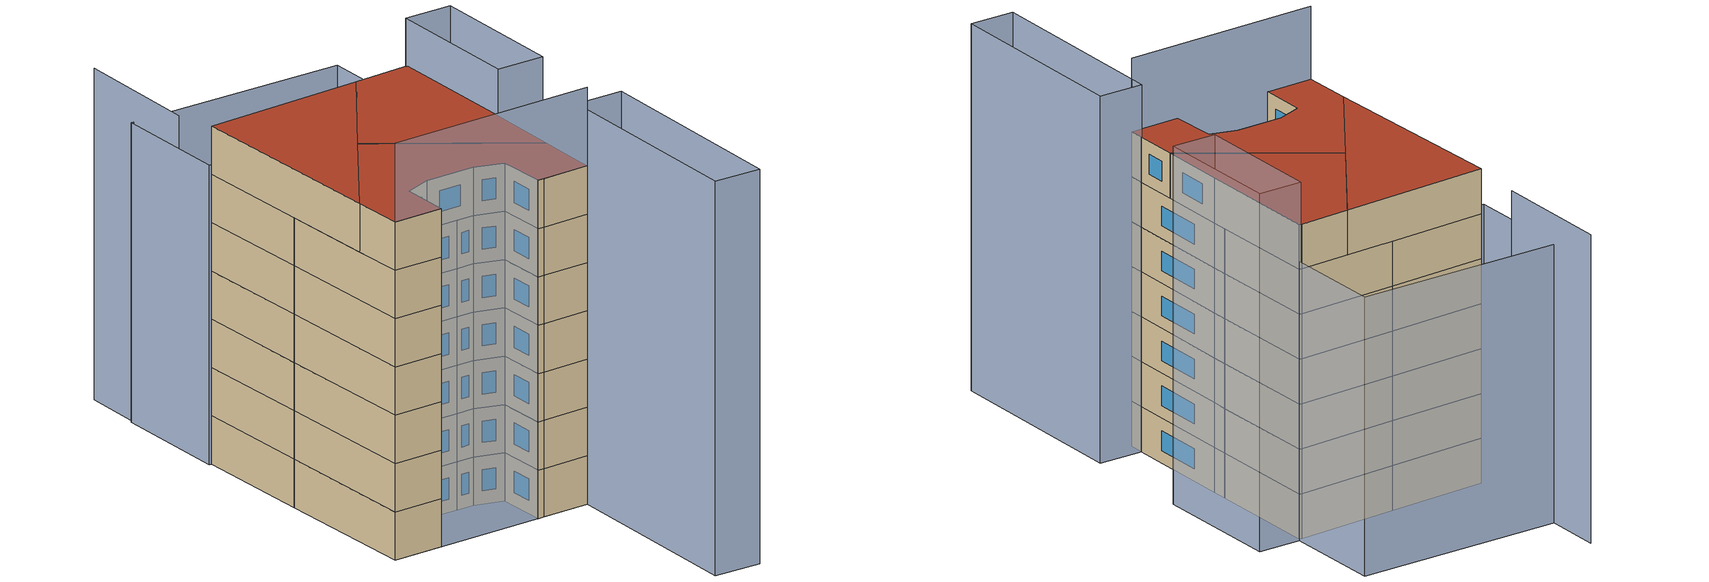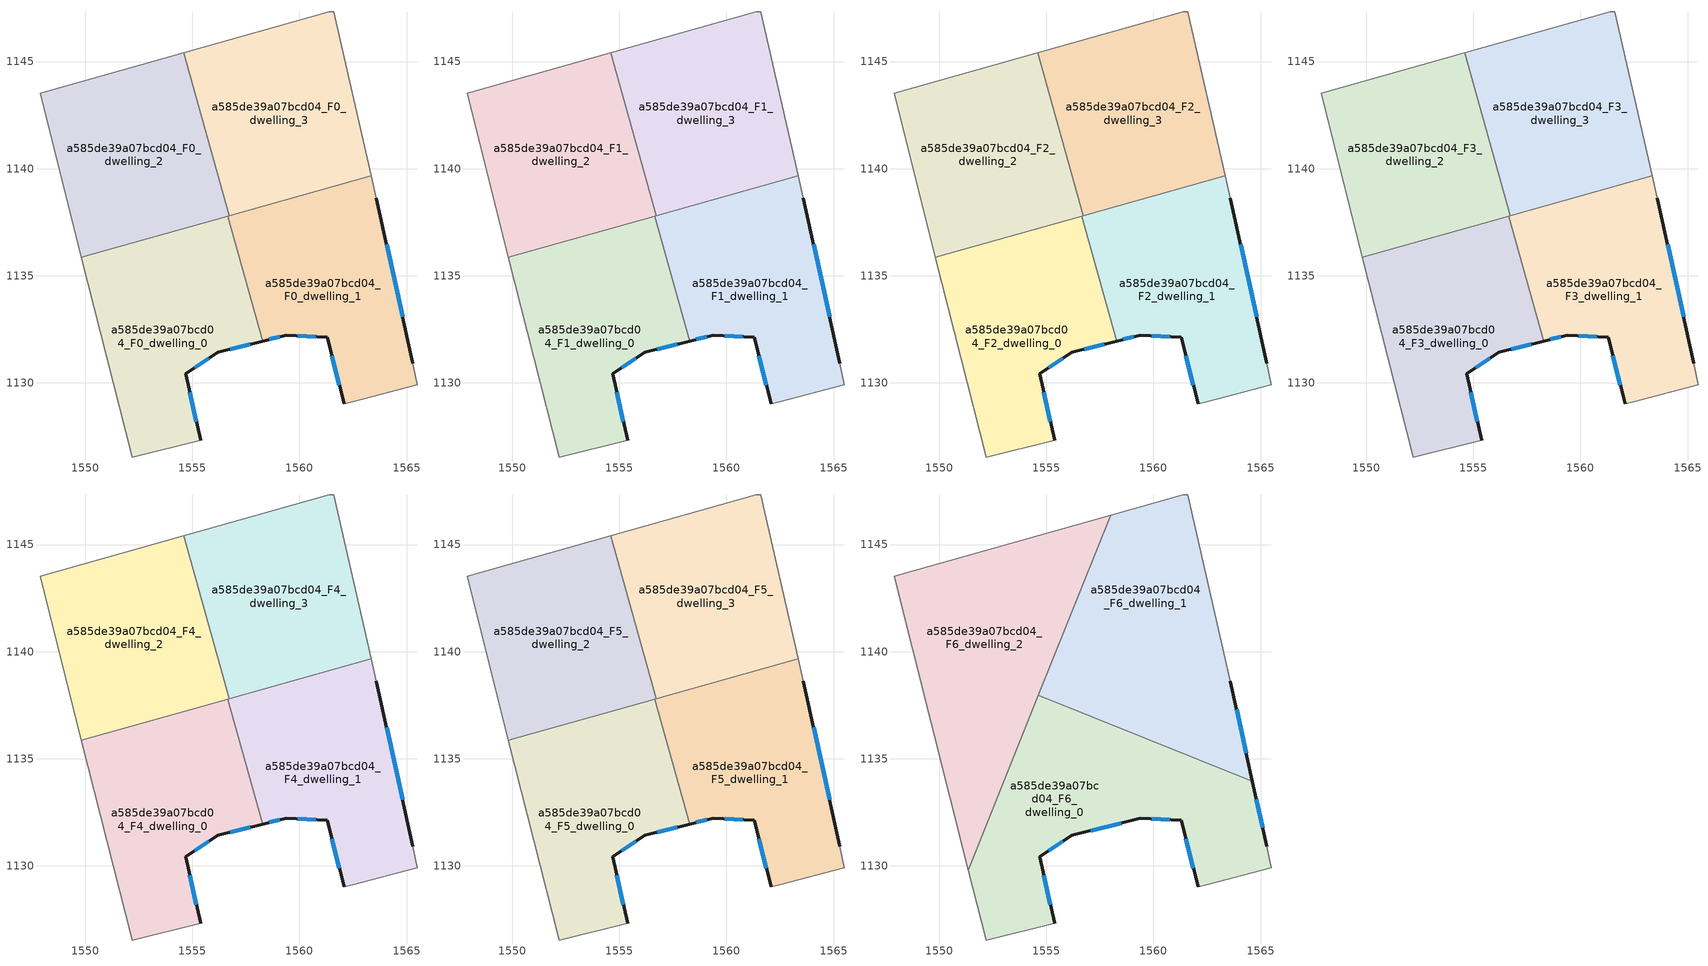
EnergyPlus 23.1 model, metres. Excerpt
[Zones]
a585de39a07bcd04_F0_dwelling_0
 floor ground (EU_floor_Construction): 1556.64,1137.78 1558.28,1131.94 1556.18,1131.42 1554.68,1130.42 1555.38,1127.32 1552.18,1126.52 1549.82,1135.87 z0
 wall outside (EU_wall_Construction): 1555.38,1127.32 1554.68,1130.42 1556.18,1131.42 1558.28,1131.94 z0:3
 wall adiabatic (EU_wall_Construction): 1549.82,1135.87 1552.18,1126.52 1555.38,1127.32 z0:3
 wall to a585de39a07bcd04_F0_dwelling_1 (EU_wall_Construction): 1558.28,1131.94 1556.64,1137.78 z0:3
 wall to a585de39a07bcd04_F0_dwelling_2 (EU_wall_Construction): 1556.64,1137.78 1549.82,1135.87 z0:3
 window (EU_Window_Construction): 1555.18,1128.19 1554.88,1129.55 / 1556.77,1131.56 1557.69,1131.8 / 1555.1,1130.7 1555.76,1131.14 z0.84:2.16
a585de39a07bcd04_F0_dwelling_1
 floor ground (EU_floor_Construction): 1563.35,1139.67 1563.59,1138.62 1565.29,1130.92 1565.49,1129.92 1562.49,1129.12 1562.09,1129.01 1561.29,1132.12 1559.39,1132.22 1558.28,1131.94 1556.64,1137.78 z0
 wall outside (EU_wall_Construction): 1558.28,1131.94 1559.39,1132.22 1561.29,1132.12 1562.09,1129.01 / 1565.29,1130.92 1563.59,1138.62 z0:3
 wall adiabatic (EU_wall_Construction): 1562.09,1129.01 1562.49,1129.12 1565.49,1129.92 1565.29,1130.92 / 1563.59,1138.62 1563.35,1139.67 z0:3
 wall to a585de39a07bcd04_F0_dwelling_3 (EU_wall_Construction): 1563.35,1139.67 1556.73,1137.81 z0:3
 wall to a585de39a07bcd04_F0_dwelling_2 (EU_wall_Construction): 1556.73,1137.81 1556.64,1137.78 z0:3
 window (EU_Window_Construction): 1561.51,1131.25 1561.86,1129.88 / 1559.92,1132.19 1560.75,1132.15 / 1558.59,1132.02 1559.08,1132.14 / 1564.81,1133.07 1564.07,1136.46 z0.84:2.16
a585de39a07bcd04_F0_dwelling_2
 floor ground (EU_floor_Construction): 1554.59,1145.42 1556.73,1137.81 1549.82,1135.87 1547.88,1143.53 z0
 wall adiabatic (EU_wall_Construction): 1554.59,1145.42 1547.88,1143.53 1549.82,1135.87 z0:3
 wall to a585de39a07bcd04_F0_dwelling_3 (EU_wall_Construction): 1556.73,1137.81 1554.59,1145.42 z0:3
a585de39a07bcd04_F0_dwelling_3
 floor ground (EU_floor_Construction): 1561.59,1147.33 1563.35,1139.67 1556.73,1137.81 1554.59,1145.42 1561.39,1147.33 z0
 wall adiabatic (EU_wall_Construction): 1563.35,1139.67 1561.59,1147.33 1561.39,1147.33 1554.59,1145.42 z0:3
a585de39a07bcd04_F1_dwelling_0
 floor to a585de39a07bcd04_F0_dwelling_0 (EU_floor_Construction): 1556.64,1137.78 1558.28,1131.94 1556.18,1131.42 1554.68,1130.42 1555.38,1127.32 1552.18,1126.52 1549.82,1135.87 z3
 wall outside (EU_wall_Construction): 1555.38,1127.32 1554.68,1130.42 1556.18,1131.42 1558.28,1131.94 z3:6
 wall adiabatic (EU_wall_Construction): 1549.82,1135.87 1552.18,1126.52 1555.38,1127.32 z3:6
 wall to a585de39a07bcd04_F1_dwelling_1 (EU_wall_Construction): 1558.28,1131.94 1556.64,1137.78 z3:6
 wall to a585de39a07bcd04_F1_dwelling_2 (EU_wall_Construction): 1556.64,1137.78 1549.82,1135.87 z3:6
 window (EU_Window_Construction): 1555.18,1128.19 1554.88,1129.55 / 1556.77,1131.56 1557.69,1131.8 / 1555.1,1130.7 1555.76,1131.14 z3.84:5.16
a585de39a07bcd04_F1_dwelling_1
 floor to a585de39a07bcd04_F0_dwelling_1 (EU_floor_Construction): 1563.35,1139.67 1563.59,1138.62 1565.29,1130.92 1565.49,1129.92 1562.49,1129.12 1562.09,1129.01 1561.29,1132.12 1559.39,1132.22 1558.28,1131.94 1556.64,1137.78 z3
 wall outside (EU_wall_Construction): 1558.28,1131.94 1559.39,1132.22 1561.29,1132.12 1562.09,1129.01 / 1565.29,1130.92 1563.59,1138.62 z3:6
 wall adiabatic (EU_wall_Construction): 1562.09,1129.01 1562.49,1129.12 1565.49,1129.92 1565.29,1130.92 / 1563.59,1138.62 1563.35,1139.67 z3:6
 wall to a585de39a07bcd04_F1_dwelling_3 (EU_wall_Construction): 1563.35,1139.67 1556.73,1137.81 z3:6
 wall to a585de39a07bcd04_F1_dwelling_2 (EU_wall_Construction): 1556.73,1137.81 1556.64,1137.78 z3:6
 window (EU_Window_Construction): 1561.51,1131.25 1561.86,1129.88 / 1559.92,1132.19 1560.75,1132.15 / 1558.59,1132.02 1559.08,1132.14 / 1564.81,1133.07 1564.07,1136.46 z3.84:5.16
a585de39a07bcd04_F1_dwelling_2
 floor to a585de39a07bcd04_F0_dwelling_2 (EU_floor_Construction): 1554.59,1145.42 1556.73,1137.81 1549.82,1135.87 1547.88,1143.53 z3
 wall adiabatic (EU_wall_Construction): 1554.59,1145.42 1547.88,1143.53 1549.82,1135.87 z3:6
 wall to a585de39a07bcd04_F1_dwelling_3 (EU_wall_Construction): 1556.73,1137.81 1554.59,1145.42 z3:6
a585de39a07bcd04_F1_dwelling_3
 floor to a585de39a07bcd04_F0_dwelling_3 (EU_floor_Construction): 1561.59,1147.33 1563.35,1139.67 1556.73,1137.81 1554.59,1145.42 1561.39,1147.33 z3
 wall adiabatic (EU_wall_Construction): 1563.35,1139.67 1561.59,1147.33 1561.39,1147.33 1554.59,1145.42 z3:6
a585de39a07bcd04_F2_dwelling_0
 floor to a585de39a07bcd04_F1_dwelling_0 (EU_floor_Construction): 1556.64,1137.78 1558.28,1131.94 1556.18,1131.42 1554.68,1130.42 1555.38,1127.32 1552.18,1126.52 1549.82,1135.87 z6
 wall outside (EU_wall_Construction): 1555.38,1127.32 1554.68,1130.42 1556.18,1131.42 1558.28,1131.94 z6:9
 wall adiabatic (EU_wall_Construction): 1549.82,1135.87 1552.18,1126.52 1555.38,1127.32 z6:9
 wall to a585de39a07bcd04_F2_dwelling_1 (EU_wall_Construction): 1558.28,1131.94 1556.64,1137.78 z6:9
 wall to a585de39a07bcd04_F2_dwelling_2 (EU_wall_Construction): 1556.64,1137.78 1549.82,1135.87 z6:9
 window (EU_Window_Construction): 1555.18,1128.19 1554.88,1129.55 / 1556.77,1131.56 1557.69,1131.8 / 1555.1,1130.7 1555.76,1131.14 z6.84:8.16
a585de39a07bcd04_F2_dwelling_1
 floor to a585de39a07bcd04_F1_dwelling_1 (EU_floor_Construction): 1563.35,1139.67 1563.59,1138.62 1565.29,1130.92 1565.49,1129.92 1562.49,1129.12 1562.09,1129.01 1561.29,1132.12 1559.39,1132.22 1558.28,1131.94 1556.64,1137.78 z6
 wall outside (EU_wall_Construction): 1558.28,1131.94 1559.39,1132.22 1561.29,1132.12 1562.09,1129.01 / 1565.29,1130.92 1563.59,1138.62 z6:9
 wall adiabatic (EU_wall_Construction): 1562.09,1129.01 1562.49,1129.12 1565.49,1129.92 1565.29,1130.92 / 1563.59,1138.62 1563.35,1139.67 z6:9
 wall to a585de39a07bcd04_F2_dwelling_3 (EU_wall_Construction): 1563.35,1139.67 1556.73,1137.81 z6:9
 wall to a585de39a07bcd04_F2_dwelling_2 (EU_wall_Construction): 1556.73,1137.81 1556.64,1137.78 z6:9
 window (EU_Window_Construction): 1561.51,1131.25 1561.86,1129.88 / 1559.92,1132.19 1560.75,1132.15 / 1558.59,1132.02 1559.08,1132.14 / 1564.81,1133.07 1564.07,1136.46 z6.84:8.16
a585de39a07bcd04_F2_dwelling_2
 floor to a585de39a07bcd04_F1_dwelling_2 (EU_floor_Construction): 1554.59,1145.42 1556.73,1137.81 1549.82,1135.87 1547.88,1143.53 z6
 wall adiabatic (EU_wall_Construction): 1554.59,1145.42 1547.88,1143.53 1549.82,1135.87 z6:9
 wall to a585de39a07bcd04_F2_dwelling_3 (EU_wall_Construction): 1556.73,1137.81 1554.59,1145.42 z6:9
a585de39a07bcd04_F2_dwelling_3
 floor to a585de39a07bcd04_F1_dwelling_3 (EU_floor_Construction): 1561.59,1147.33 1563.35,1139.67 1556.73,1137.81 1554.59,1145.42 1561.39,1147.33 z6
 wall adiabatic (EU_wall_Construction): 1563.35,1139.67 1561.59,1147.33 1561.39,1147.33 1554.59,1145.42 z6:9
a585de39a07bcd04_F3_dwelling_0
 floor to a585de39a07bcd04_F2_dwelling_0 (EU_floor_Construction): 1556.64,1137.78 1558.28,1131.94 1556.18,1131.42 1554.68,1130.42 1555.38,1127.32 1552.18,1126.52 1549.82,1135.87 z9
 wall outside (EU_wall_Construction): 1555.38,1127.32 1554.68,1130.42 1556.18,1131.42 1558.28,1131.94 z9:12
 wall adiabatic (EU_wall_Construction): 1549.82,1135.87 1552.18,1126.52 1555.38,1127.32 z9:12
 wall to a585de39a07bcd04_F3_dwelling_1 (EU_wall_Construction): 1558.28,1131.94 1556.64,1137.78 z9:12
 wall to a585de39a07bcd04_F3_dwelling_2 (EU_wall_Construction): 1556.64,1137.78 1549.82,1135.87 z9:12
 window (EU_Window_Construction): 1555.18,1128.19 1554.88,1129.55 / 1556.77,1131.56 1557.69,1131.8 / 1555.1,1130.7 1555.76,1131.14 z9.84:11.16
a585de39a07bcd04_F3_dwelling_1
 floor to a585de39a07bcd04_F2_dwelling_1 (EU_floor_Construction): 1563.35,1139.67 1563.59,1138.62 1565.29,1130.92 1565.49,1129.92 1562.49,1129.12 1562.09,1129.01 1561.29,1132.12 1559.39,1132.22 1558.28,1131.94 1556.64,1137.78 z9
 wall outside (EU_wall_Construction): 1558.28,1131.94 1559.39,1132.22 1561.29,1132.12 1562.09,1129.01 / 1565.29,1130.92 1563.59,1138.62 z9:12
 wall adiabatic (EU_wall_Construction): 1562.09,1129.01 1562.49,1129.12 1565.49,1129.92 1565.29,1130.92 / 1563.59,1138.62 1563.35,1139.67 z9:12
 wall to a585de39a07bcd04_F3_dwelling_3 (EU_wall_Construction): 1563.35,1139.67 1556.73,1137.81 z9:12
 wall to a585de39a07bcd04_F3_dwelling_2 (EU_wall_Construction): 1556.73,1137.81 1556.64,1137.78 z9:12
 window (EU_Window_Construction): 1561.51,1131.25 1561.86,1129.88 / 1559.92,1132.19 1560.75,1132.15 / 1558.59,1132.02 1559.08,1132.14 / 1564.81,1133.07 1564.07,1136.46 z9.84:11.16
a585de39a07bcd04_F3_dwelling_2
 floor to a585de39a07bcd04_F2_dwelling_2 (EU_floor_Construction): 1554.59,1145.42 1556.73,1137.81 1549.82,1135.87 1547.88,1143.53 z9
 wall adiabatic (EU_wall_Construction): 1554.59,1145.42 1547.88,1143.53 1549.82,1135.87 z9:12
 wall to a585de39a07bcd04_F3_dwelling_3 (EU_wall_Construction): 1556.73,1137.81 1554.59,1145.42 z9:12
a585de39a07bcd04_F3_dwelling_3
 floor to a585de39a07bcd04_F2_dwelling_3 (EU_floor_Construction): 1561.59,1147.33 1563.35,1139.67 1556.73,1137.81 1554.59,1145.42 1561.39,1147.33 z9
 wall adiabatic (EU_wall_Construction): 1563.35,1139.67 1561.59,1147.33 1561.39,1147.33 1554.59,1145.42 z9:12
a585de39a07bcd04_F4_dwelling_0
 floor to a585de39a07bcd04_F3_dwelling_0 (EU_floor_Construction): 1556.64,1137.78 1558.28,1131.94 1556.18,1131.42 1554.68,1130.42 1555.38,1127.32 1552.18,1126.52 1549.82,1135.87 z12
 wall outside (EU_wall_Construction): 1555.38,1127.32 1554.68,1130.42 1556.18,1131.42 1558.28,1131.94 z12:15
 wall adiabatic (EU_wall_Construction): 1549.82,1135.87 1552.18,1126.52 1555.38,1127.32 z12:15
 wall to a585de39a07bcd04_F4_dwelling_1 (EU_wall_Construction): 1558.28,1131.94 1556.64,1137.78 z12:15
 wall to a585de39a07bcd04_F4_dwelling_2 (EU_wall_Construction): 1556.64,1137.78 1549.82,1135.87 z12:15
 window (EU_Window_Construction): 1555.18,1128.19 1554.88,1129.55 / 1556.77,1131.56 1557.69,1131.8 / 1555.1,1130.7 1555.76,1131.14 z12.84:14.16
a585de39a07bcd04_F4_dwelling_1
 floor to a585de39a07bcd04_F3_dwelling_1 (EU_floor_Construction): 1563.35,1139.67 1563.59,1138.62 1565.29,1130.92 1565.49,1129.92 1562.49,1129.12 1562.09,1129.01 1561.29,1132.12 1559.39,1132.22 1558.28,1131.94 1556.64,1137.78 z12
 wall outside (EU_wall_Construction): 1558.28,1131.94 1559.39,1132.22 1561.29,1132.12 1562.09,1129.01 / 1565.29,1130.92 1563.59,1138.62 z12:15
 wall adiabatic (EU_wall_Construction): 1562.09,1129.01 1562.49,1129.12 1565.49,1129.92 1565.29,1130.92 / 1563.59,1138.62 1563.35,1139.67 z12:15
 wall to a585de39a07bcd04_F4_dwelling_3 (EU_wall_Construction): 1563.35,1139.67 1556.73,1137.81 z12:15
 wall to a585de39a07bcd04_F4_dwelling_2 (EU_wall_Construction): 1556.73,1137.81 1556.64,1137.78 z12:15
 window (EU_Window_Construction): 1561.51,1131.25 1561.86,1129.88 / 1559.92,1132.19 1560.75,1132.15 / 1558.59,1132.02 1559.08,1132.14 / 1564.81,1133.07 1564.07,1136.46 z12.84:14.16
a585de39a07bcd04_F4_dwelling_2
 floor to a585de39a07bcd04_F3_dwelling_2 (EU_floor_Construction): 1554.59,1145.42 1556.73,1137.81 1549.82,1135.87 1547.88,1143.53 z12
 wall adiabatic (EU_wall_Construction): 1554.59,1145.42 1547.88,1143.53 1549.82,1135.87 z12:15
 wall to a585de39a07bcd04_F4_dwelling_3 (EU_wall_Construction): 1556.73,1137.81 1554.59,1145.42 z12:15
a585de39a07bcd04_F4_dwelling_3
 floor to a585de39a07bcd04_F3_dwelling_3 (EU_floor_Construction): 1561.59,1147.33 1563.35,1139.67 1556.73,1137.81 1554.59,1145.42 1561.39,1147.33 z12
 wall adiabatic (EU_wall_Construction): 1563.35,1139.67 1561.59,1147.33 1561.39,1147.33 1554.59,1145.42 z12:15
a585de39a07bcd04_F5_dwelling_0
 floor to a585de39a07bcd04_F4_dwelling_0 (EU_floor_Construction): 1556.64,1137.78 1558.28,1131.94 1556.18,1131.42 1554.68,1130.42 1555.38,1127.32 1552.18,1126.52 1549.82,1135.87 z15
 wall outside (EU_wall_Construction): 1555.38,1127.32 1554.68,1130.42 1556.18,1131.42 1558.28,1131.94 z15:18
 wall adiabatic (EU_wall_Construction): 1549.82,1135.87 1552.18,1126.52 1555.38,1127.32 z15:18
 wall to a585de39a07bcd04_F5_dwelling_1 (EU_wall_Construction): 1558.28,1131.94 1556.64,1137.78 z15:18
 wall to a585de39a07bcd04_F5_dwelling_2 (EU_wall_Construction): 1556.64,1137.78 1549.82,1135.87 z15:18
 window (EU_Window_Construction): 1555.18,1128.19 1554.88,1129.55 / 1556.77,1131.56 1557.69,1131.8 / 1555.1,1130.7 1555.76,1131.14 z15.84:17.16
a585de39a07bcd04_F5_dwelling_1
 floor to a585de39a07bcd04_F4_dwelling_1 (EU_floor_Construction): 1563.35,1139.67 1563.59,1138.62 1565.29,1130.92 1565.49,1129.92 1562.49,1129.12 1562.09,1129.01 1561.29,1132.12 1559.39,1132.22 1558.28,1131.94 1556.64,1137.78 z15
 wall outside (EU_wall_Construction): 1558.28,1131.94 1559.39,1132.22 1561.29,1132.12 1562.09,1129.01 / 1565.29,1130.92 1563.59,1138.62 z15:18
 wall adiabatic (EU_wall_Construction): 1562.09,1129.01 1562.49,1129.12 1565.49,1129.92 1565.29,1130.92 / 1563.59,1138.62 1563.35,1139.67 z15:18
 wall to a585de39a07bcd04_F5_dwelling_3 (EU_wall_Construction): 1563.35,1139.67 1556.73,1137.81 z15:18
 wall to a585de39a07bcd04_F5_dwelling_2 (EU_wall_Construction): 1556.73,1137.81 1556.64,1137.78 z15:18
 window (EU_Window_Construction): 1561.51,1131.25 1561.86,1129.88 / 1559.92,1132.19 1560.75,1132.15 / 1558.59,1132.02 1559.08,1132.14 / 1564.81,1133.07 1564.07,1136.46 z15.84:17.16
a585de39a07bcd04_F5_dwelling_2
 floor to a585de39a07bcd04_F4_dwelling_2 (EU_floor_Construction): 1554.59,1145.42 1556.73,1137.81 1549.82,1135.87 1547.88,1143.53 z15
 wall adiabatic (EU_wall_Construction): 1554.59,1145.42 1547.88,1143.53 1549.82,1135.87 z15:18
 wall to a585de39a07bcd04_F5_dwelling_3 (EU_wall_Construction): 1556.73,1137.81 1554.59,1145.42 z15:18
a585de39a07bcd04_F5_dwelling_3
 floor to a585de39a07bcd04_F4_dwelling_3 (EU_floor_Construction): 1561.59,1147.33 1563.35,1139.67 1556.73,1137.81 1554.59,1145.42 1561.39,1147.33 z15
 wall adiabatic (EU_wall_Construction): 1563.35,1139.67 1561.59,1147.33 1561.39,1147.33 1554.59,1145.42 z15:18
a585de39a07bcd04_F6_dwelling_0
 floor to a585de39a07bcd04_F5_dwelling_0 (EU_floor_Construction): 1556.84,1137.07 1558.28,1131.94 1556.18,1131.42 1554.68,1130.42 1555.38,1127.32 1552.18,1126.52 1551.36,1129.78 1554.3,1137.12 1555.71,1137.52 z18
 floor to a585de39a07bcd04_F5_dwelling_1 (EU_floor_Construction): 1564.62,1133.96 1565.29,1130.92 1565.49,1129.92 1562.49,1129.12 1562.09,1129.01 1561.29,1132.12 1559.39,1132.22 1558.28,1131.94 1556.84,1137.07 z18
 floor to a585de39a07bcd04_F5_dwelling_2 (EU_floor_Construction): 1555.71,1137.52 1554.3,1137.12 1554.63,1137.96 z18
 wall outside (EU_wall_Construction): 1555.38,1127.32 1554.68,1130.42 1556.18,1131.42 1559.39,1132.22 1561.29,1132.12 1562.09,1129.01 / 1565.29,1130.92 1564.62,1133.96 z18:21
 wall adiabatic (EU_wall_Construction): 1562.09,1129.01 1562.49,1129.12 1565.49,1129.92 1565.29,1130.92 / 1551.35,1129.78 1552.18,1126.52 1555.38,1127.32 z18:21
 wall to a585de39a07bcd04_F6_dwelling_1 (EU_wall_Construction): 1564.62,1133.96 1554.63,1137.96 z18:21
 wall to a585de39a07bcd04_F6_dwelling_2 (EU_wall_Construction): 1554.63,1137.96 1551.35,1129.78 z18:21
 window (EU_Window_Construction): 1561.51,1131.25 1561.86,1129.88 / 1559.92,1132.19 1560.75,1132.15 / 1557.08,1131.64 1558.49,1131.99 / 1555.1,1130.7 1555.76,1131.14 / 1555.18,1128.19 1554.88,1129.55 / 1565.1,1131.77 1564.81,1133.1 z18.84:20.16
 roof outside (EU_roof_Construction): 1565.49,1129.92 1565.29,1130.92 1564.62,1133.96 1554.63,1137.96 1551.35,1129.78 1552.18,1126.52 1555.38,1127.32 1554.68,1130.42 1556.18,1131.42 1559.39,1132.22 1561.29,1132.12 1562.09,1129.01 1562.49,1129.12 z21
a585de39a07bcd04_F6_dwelling_1
 floor to a585de39a07bcd04_F5_dwelling_1 (EU_floor_Construction): 1563.35,1139.67 1563.59,1138.62 1564.62,1133.96 1556.84,1137.07 1556.64,1137.78 z18
 floor to a585de39a07bcd04_F5_dwelling_3 (EU_floor_Construction): 1561.59,1147.33 1563.35,1139.67 1556.73,1137.81 1555.84,1140.97 1558,1146.38 1561.39,1147.33 z18
 floor to a585de39a07bcd04_F5_dwelling_0 (EU_floor_Construction): 1556.64,1137.78 1556.84,1137.07 1555.71,1137.52 z18
 floor to a585de39a07bcd04_F5_dwelling_2 (EU_floor_Construction): 1555.84,1140.97 1556.73,1137.81 1555.71,1137.52 1554.63,1137.96 z18
 wall outside (EU_wall_Construction): 1564.62,1133.96 1563.59,1138.62 z18:21
 wall adiabatic (EU_wall_Construction): 1563.59,1138.62 1561.59,1147.33 1561.39,1147.33 1558,1146.38 z18:21
 wall to a585de39a07bcd04_F6_dwelling_2 (EU_wall_Construction): 1558,1146.38 1554.63,1137.96 z18:21
 window (EU_Window_Construction): 1564.33,1135.26 1563.88,1137.31 z18.84:20.16
 roof outside (EU_roof_Construction): 1564.62,1133.96 1563.59,1138.62 1561.59,1147.33 1561.39,1147.33 1558,1146.38 1554.63,1137.96 z21
a585de39a07bcd04_F6_dwelling_2
 floor to a585de39a07bcd04_F5_dwelling_2 (EU_floor_Construction): 1554.59,1145.42 1555.84,1140.97 1554.3,1137.12 1549.82,1135.87 1547.88,1143.53 z18
 floor to a585de39a07bcd04_F5_dwelling_0 (EU_floor_Construction): 1554.3,1137.12 1551.36,1129.78 1549.82,1135.87 z18
 floor to a585de39a07bcd04_F5_dwelling_3 (EU_floor_Construction): 1558,1146.38 1555.84,1140.97 1554.59,1145.42 z18
 wall adiabatic (EU_wall_Construction): 1558,1146.38 1547.88,1143.53 1551.35,1129.78 z18:21
 roof outside (EU_roof_Construction): 1551.35,1129.78 1558,1146.38 1547.88,1143.53 z21
shading: 1552.18,1126.52 1565.49,1129.92 z0:25.9; 1568.29,1131.61 1571.24,1118.05 / 1571.24,1118.05 1568.21,1117.39 / 1568.21,1117.39 1565.26,1130.96 / 1565.26,1130.96 1568.29,1131.61 z0:24.5; 1563.59,1138.62 1561.54,1147.53 / 1561.54,1147.53 1564.59,1148.23 / 1564.59,1148.23 1566.64,1139.32 / 1566.64,1139.32 1563.59,1138.62 z0:23.9; 1545.98,1150.94 1560.09,1154.23 / 1560.09,1154.23 1561.83,1146.79 / 1561.83,1146.79 1547.72,1143.49 / 1547.72,1143.49 1545.98,1150.94 z0:18.6; 1545.3,1154.81 1547.11,1146.54 z0:20.6
[Building]
EU S2 Campaign: North Axis=0; Terrain=City; Solar Distribution=FullExterior
[Site:Location]
Lyon-Bron: Latitude=45.75; Longitude=5; Time Zone=1; Elevation=198
[SizingPeriod:WeatherFileDays]
AnnualSizingPeriod: Begin Month=1; Begin Day of Month=1; End Month=12; End Day of Month=31; Day of Week for Start Day=Monday; Use Weather File Daylight Saving Period=No; Use Weather File Rain and Snow Indicators=No
[MATERIAL]
EU_InternalMass_Material: Roughness=MediumRough; Thickness=0.1; Conductivity=1; Density=1800; Specific Heat=900; Thermal Absorptance=0.9; Solar Absorptance=0.7; Visible Absorptance=0.7
[MATERIAL:NOMASS] Roughness=MediumRough; Thermal Absorptance=0.9; Solar Absorptance=0.7; Visible Absorptance=0.7
Name | Thermal Resistance
EU_wall_NoMass | 0.776494
EU_roof_NoMass | 0.486893
EU_floor_NoMass | 0.421597
[WINDOWMATERIAL:SIMPLEGLAZINGSYSTEM]
EU_Window_SimpleGlazing: UFactor=4.24961; Solar Heat Gain Coefficient=0.83; Visible Transmittance=0.83
[CONSTRUCTION]
EU_wall_Construction: EU_wall_NoMass
EU_roof_Construction: EU_roof_NoMass
EU_floor_Construction: EU_floor_NoMass
EU_Window_Construction: EU_Window_SimpleGlazing
EU_InternalMass_Construction: EU_InternalMass_Material
[ZONE] Type=1; Multiplier=1; Ceiling Height=autocalculate; Floor Area=autocalculate; Part of Total Floor Area=Yes
Name | Volume
a585de39a07bcd04_F0_dwelling_0; a585de39a07bcd04_F1_dwelling_0; a585de39a07bcd04_F2_dwelling_0; a585de39a07bcd04_F3_dwelling_0; a585de39a07bcd04_F4_dwelling_0; a585de39a07bcd04_F5_dwelling_0 | 167.685
a585de39a07bcd04_F6_dwelling_0 | 223.595
a585de39a07bcd04_F0_dwelling_1; a585de39a07bcd04_F1_dwelling_1; a585de39a07bcd04_F2_dwelling_1; a585de39a07bcd04_F3_dwelling_1; a585de39a07bcd04_F4_dwelling_1; a585de39a07bcd04_F5_dwelling_1 | 167.684
a585de39a07bcd04_F6_dwelling_1 | 223.582
a585de39a07bcd04_F0_dwelling_2; a585de39a07bcd04_F1_dwelling_2; a585de39a07bcd04_F2_dwelling_2; a585de39a07bcd04_F3_dwelling_2; a585de39a07bcd04_F4_dwelling_2; a585de39a07bcd04_F5_dwelling_2 | 167.691
a585de39a07bcd04_F6_dwelling_2 | 223.584
a585de39a07bcd04_F0_dwelling_3; a585de39a07bcd04_F1_dwelling_3; a585de39a07bcd04_F2_dwelling_3; a585de39a07bcd04_F3_dwelling_3; a585de39a07bcd04_F4_dwelling_3; a585de39a07bcd04_F5_dwelling_3 | 167.686
[INTERNALMASS] Construction=EU_InternalMass_Construction
Name | Zone or ZoneList | Surface Area
a585de39a07bcd04_F0_dwelling_0_EU_InternalMass | a585de39a07bcd04_F0_dwelling_0 | 55.8948
a585de39a07bcd04_F0_dwelling_1_EU_InternalMass | a585de39a07bcd04_F0_dwelling_1 | 55.8949
a585de39a07bcd04_F0_dwelling_2_EU_InternalMass | a585de39a07bcd04_F0_dwelling_2 | 55.8979
a585de39a07bcd04_F0_dwelling_3_EU_InternalMass | a585de39a07bcd04_F0_dwelling_3 | 55.8955
a585de39a07bcd04_F1_dwelling_0_EU_InternalMass | a585de39a07bcd04_F1_dwelling_0 | 55.8948
a585de39a07bcd04_F1_dwelling_1_EU_InternalMass | a585de39a07bcd04_F1_dwelling_1 | 55.8949
a585de39a07bcd04_F1_dwelling_2_EU_InternalMass | a585de39a07bcd04_F1_dwelling_2 | 55.8979
a585de39a07bcd04_F1_dwelling_3_EU_InternalMass | a585de39a07bcd04_F1_dwelling_3 | 55.8955
a585de39a07bcd04_F2_dwelling_0_EU_InternalMass | a585de39a07bcd04_F2_dwelling_0 | 55.8948
a585de39a07bcd04_F2_dwelling_1_EU_InternalMass | a585de39a07bcd04_F2_dwelling_1 | 55.8949
a585de39a07bcd04_F2_dwelling_2_EU_InternalMass | a585de39a07bcd04_F2_dwelling_2 | 55.8979
a585de39a07bcd04_F2_dwelling_3_EU_InternalMass | a585de39a07bcd04_F2_dwelling_3 | 55.8955
a585de39a07bcd04_F3_dwelling_0_EU_InternalMass | a585de39a07bcd04_F3_dwelling_0 | 55.8948
a585de39a07bcd04_F3_dwelling_1_EU_InternalMass | a585de39a07bcd04_F3_dwelling_1 | 55.8949
a585de39a07bcd04_F3_dwelling_2_EU_InternalMass | a585de39a07bcd04_F3_dwelling_2 | 55.8979
a585de39a07bcd04_F3_dwelling_3_EU_InternalMass | a585de39a07bcd04_F3_dwelling_3 | 55.8955
a585de39a07bcd04_F4_dwelling_0_EU_InternalMass | a585de39a07bcd04_F4_dwelling_0 | 55.8948
a585de39a07bcd04_F4_dwelling_1_EU_InternalMass | a585de39a07bcd04_F4_dwelling_1 | 55.8949
a585de39a07bcd04_F4_dwelling_2_EU_InternalMass | a585de39a07bcd04_F4_dwelling_2 | 55.8979
a585de39a07bcd04_F4_dwelling_3_EU_InternalMass | a585de39a07bcd04_F4_dwelling_3 | 55.8955
a585de39a07bcd04_F5_dwelling_0_EU_InternalMass | a585de39a07bcd04_F5_dwelling_0 | 55.8948
a585de39a07bcd04_F5_dwelling_1_EU_InternalMass | a585de39a07bcd04_F5_dwelling_1 | 55.8949
a585de39a07bcd04_F5_dwelling_2_EU_InternalMass | a585de39a07bcd04_F5_dwelling_2 | 55.8979
a585de39a07bcd04_F5_dwelling_3_EU_InternalMass | a585de39a07bcd04_F5_dwelling_3 | 55.8955
a585de39a07bcd04_F6_dwelling_0_EU_InternalMass | a585de39a07bcd04_F6_dwelling_0 | 74.5321
a585de39a07bcd04_F6_dwelling_1_EU_InternalMass | a585de39a07bcd04_F6_dwelling_1 | 74.5251
a585de39a07bcd04_F6_dwelling_2_EU_InternalMass | a585de39a07bcd04_F6_dwelling_2 | 74.5283
[OTHEREQUIPMENT] Fuel Type=Electricity; Design Level Calculation Method=Watts/Area; Power per Zone Floor Area=1; Fraction Latent=0; Fraction Radiant=0; Fraction Lost=0; Carbon Dioxide Generation Rate=0; EndUse Subcategory=EU_Step8_InternalGains
Name | Zone or ZoneList or Space or SpaceList | Schedule
EU_Step8_InternalGain_a585de39a07bcd04_F0_dwelling_0_f000 | a585de39a07bcd04_F0_dwelling_0 | EU_Step8_GainSchedule_a585de39a07bcd04_F0_dwelling_0_f000
EU_Step8_InternalGain_a585de39a07bcd04_F0_dwelling_1_f000 | a585de39a07bcd04_F0_dwelling_1 | EU_Step8_GainSchedule_a585de39a07bcd04_F0_dwelling_1_f000
EU_Step8_InternalGain_a585de39a07bcd04_F0_dwelling_2_f000 | a585de39a07bcd04_F0_dwelling_2 | EU_Step8_GainSchedule_a585de39a07bcd04_F0_dwelling_2_f000
EU_Step8_InternalGain_a585de39a07bcd04_F0_dwelling_3_f000 | a585de39a07bcd04_F0_dwelling_3 | EU_Step8_GainSchedule_a585de39a07bcd04_F0_dwelling_3_f000
EU_Step8_InternalGain_a585de39a07bcd04_F1_dwelling_0_f000 | a585de39a07bcd04_F1_dwelling_0 | EU_Step8_GainSchedule_a585de39a07bcd04_F1_dwelling_0_f000
EU_Step8_InternalGain_a585de39a07bcd04_F1_dwelling_1_f000 | a585de39a07bcd04_F1_dwelling_1 | EU_Step8_GainSchedule_a585de39a07bcd04_F1_dwelling_1_f000
EU_Step8_InternalGain_a585de39a07bcd04_F1_dwelling_2_f000 | a585de39a07bcd04_F1_dwelling_2 | EU_Step8_GainSchedule_a585de39a07bcd04_F1_dwelling_2_f000
EU_Step8_InternalGain_a585de39a07bcd04_F1_dwelling_3_f000 | a585de39a07bcd04_F1_dwelling_3 | EU_Step8_GainSchedule_a585de39a07bcd04_F1_dwelling_3_f000
EU_Step8_InternalGain_a585de39a07bcd04_F2_dwelling_0_f000 | a585de39a07bcd04_F2_dwelling_0 | EU_Step8_GainSchedule_a585de39a07bcd04_F2_dwelling_0_f000
EU_Step8_InternalGain_a585de39a07bcd04_F2_dwelling_1_f000 | a585de39a07bcd04_F2_dwelling_1 | EU_Step8_GainSchedule_a585de39a07bcd04_F2_dwelling_1_f000
EU_Step8_InternalGain_a585de39a07bcd04_F2_dwelling_2_f000 | a585de39a07bcd04_F2_dwelling_2 | EU_Step8_GainSchedule_a585de39a07bcd04_F2_dwelling_2_f000
EU_Step8_InternalGain_a585de39a07bcd04_F2_dwelling_3_f000 | a585de39a07bcd04_F2_dwelling_3 | EU_Step8_GainSchedule_a585de39a07bcd04_F2_dwelling_3_f000
EU_Step8_InternalGain_a585de39a07bcd04_F3_dwelling_0_f000 | a585de39a07bcd04_F3_dwelling_0 | EU_Step8_GainSchedule_a585de39a07bcd04_F3_dwelling_0_f000
EU_Step8_InternalGain_a585de39a07bcd04_F3_dwelling_1_f000 | a585de39a07bcd04_F3_dwelling_1 | EU_Step8_GainSchedule_a585de39a07bcd04_F3_dwelling_1_f000
EU_Step8_InternalGain_a585de39a07bcd04_F3_dwelling_2_f000 | a585de39a07bcd04_F3_dwelling_2 | EU_Step8_GainSchedule_a585de39a07bcd04_F3_dwelling_2_f000
EU_Step8_InternalGain_a585de39a07bcd04_F3_dwelling_3_f000 | a585de39a07bcd04_F3_dwelling_3 | EU_Step8_GainSchedule_a585de39a07bcd04_F3_dwelling_3_f000
EU_Step8_InternalGain_a585de39a07bcd04_F4_dwelling_0_f000 | a585de39a07bcd04_F4_dwelling_0 | EU_Step8_GainSchedule_a585de39a07bcd04_F4_dwelling_0_f000
EU_Step8_InternalGain_a585de39a07bcd04_F4_dwelling_1_f000 | a585de39a07bcd04_F4_dwelling_1 | EU_Step8_GainSchedule_a585de39a07bcd04_F4_dwelling_1_f000
EU_Step8_InternalGain_a585de39a07bcd04_F4_dwelling_2_f000 | a585de39a07bcd04_F4_dwelling_2 | EU_Step8_GainSchedule_a585de39a07bcd04_F4_dwelling_2_f000
EU_Step8_InternalGain_a585de39a07bcd04_F4_dwelling_3_f000 | a585de39a07bcd04_F4_dwelling_3 | EU_Step8_GainSchedule_a585de39a07bcd04_F4_dwelling_3_f000
EU_Step8_InternalGain_a585de39a07bcd04_F5_dwelling_0_f000 | a585de39a07bcd04_F5_dwelling_0 | EU_Step8_GainSchedule_a585de39a07bcd04_F5_dwelling_0_f000
EU_Step8_InternalGain_a585de39a07bcd04_F5_dwelling_1_f000 | a585de39a07bcd04_F5_dwelling_1 | EU_Step8_GainSchedule_a585de39a07bcd04_F5_dwelling_1_f000
EU_Step8_InternalGain_a585de39a07bcd04_F5_dwelling_2_f000 | a585de39a07bcd04_F5_dwelling_2 | EU_Step8_GainSchedule_a585de39a07bcd04_F5_dwelling_2_f000
EU_Step8_InternalGain_a585de39a07bcd04_F5_dwelling_3_f000 | a585de39a07bcd04_F5_dwelling_3 | EU_Step8_GainSchedule_a585de39a07bcd04_F5_dwelling_3_f000
EU_Step8_InternalGain_a585de39a07bcd04_F6_dwelling_0_f000 | a585de39a07bcd04_F6_dwelling_0 | EU_Step8_GainSchedule_a585de39a07bcd04_F6_dwelling_0_f000
EU_Step8_InternalGain_a585de39a07bcd04_F6_dwelling_1_f000 | a585de39a07bcd04_F6_dwelling_1 | EU_Step8_GainSchedule_a585de39a07bcd04_F6_dwelling_1_f000
EU_Step8_InternalGain_a585de39a07bcd04_F6_dwelling_2_f000 | a585de39a07bcd04_F6_dwelling_2 | EU_Step8_GainSchedule_a585de39a07bcd04_F6_dwelling_2_f000
[ZONEVENTILATION:DESIGNFLOWRATE] Schedule=EU_AlwaysOn; Design Flow Rate Calculation Method=AirChanges/Hour; Air Changes per Hour=0.693814; Ventilation Type=Natural; Fan Pressure Rise=0; Fan Total Efficiency=1; Constant Term Coefficient=1; Temperature Term Coefficient=0; Velocity Term Coefficient=0; Velocity Squared Term Coefficient=0; Minimum Indoor Temperature=-100; Maximum Indoor Temperature=100; Delta Temperature=-100; Minimum Outdoor Temperature=-100; Maximum Outdoor Temperature=100; Maximum Wind Speed=40
Name | Zone or ZoneList or Space or SpaceList
EU_ConstantAir_a585de39a07bcd04_F0_dwelling_0 | a585de39a07bcd04_F0_dwelling_0
EU_ConstantAir_a585de39a07bcd04_F0_dwelling_1 | a585de39a07bcd04_F0_dwelling_1
EU_ConstantAir_a585de39a07bcd04_F0_dwelling_2 | a585de39a07bcd04_F0_dwelling_2
EU_ConstantAir_a585de39a07bcd04_F0_dwelling_3 | a585de39a07bcd04_F0_dwelling_3
EU_ConstantAir_a585de39a07bcd04_F1_dwelling_0 | a585de39a07bcd04_F1_dwelling_0
EU_ConstantAir_a585de39a07bcd04_F1_dwelling_1 | a585de39a07bcd04_F1_dwelling_1
EU_ConstantAir_a585de39a07bcd04_F1_dwelling_2 | a585de39a07bcd04_F1_dwelling_2
EU_ConstantAir_a585de39a07bcd04_F1_dwelling_3 | a585de39a07bcd04_F1_dwelling_3
EU_ConstantAir_a585de39a07bcd04_F2_dwelling_0 | a585de39a07bcd04_F2_dwelling_0
EU_ConstantAir_a585de39a07bcd04_F2_dwelling_1 | a585de39a07bcd04_F2_dwelling_1
EU_ConstantAir_a585de39a07bcd04_F2_dwelling_2 | a585de39a07bcd04_F2_dwelling_2
EU_ConstantAir_a585de39a07bcd04_F2_dwelling_3 | a585de39a07bcd04_F2_dwelling_3
EU_ConstantAir_a585de39a07bcd04_F3_dwelling_0 | a585de39a07bcd04_F3_dwelling_0
EU_ConstantAir_a585de39a07bcd04_F3_dwelling_1 | a585de39a07bcd04_F3_dwelling_1
EU_ConstantAir_a585de39a07bcd04_F3_dwelling_2 | a585de39a07bcd04_F3_dwelling_2
EU_ConstantAir_a585de39a07bcd04_F3_dwelling_3 | a585de39a07bcd04_F3_dwelling_3
EU_ConstantAir_a585de39a07bcd04_F4_dwelling_0 | a585de39a07bcd04_F4_dwelling_0
EU_ConstantAir_a585de39a07bcd04_F4_dwelling_1 | a585de39a07bcd04_F4_dwelling_1
EU_ConstantAir_a585de39a07bcd04_F4_dwelling_2 | a585de39a07bcd04_F4_dwelling_2
EU_ConstantAir_a585de39a07bcd04_F4_dwelling_3 | a585de39a07bcd04_F4_dwelling_3
EU_ConstantAir_a585de39a07bcd04_F5_dwelling_0 | a585de39a07bcd04_F5_dwelling_0
EU_ConstantAir_a585de39a07bcd04_F5_dwelling_1 | a585de39a07bcd04_F5_dwelling_1
EU_ConstantAir_a585de39a07bcd04_F5_dwelling_2 | a585de39a07bcd04_F5_dwelling_2
EU_ConstantAir_a585de39a07bcd04_F5_dwelling_3 | a585de39a07bcd04_F5_dwelling_3
EU_ConstantAir_a585de39a07bcd04_F6_dwelling_0 | a585de39a07bcd04_F6_dwelling_0
EU_ConstantAir_a585de39a07bcd04_F6_dwelling_1 | a585de39a07bcd04_F6_dwelling_1
EU_ConstantAir_a585de39a07bcd04_F6_dwelling_2 | a585de39a07bcd04_F6_dwelling_2
[HVACTEMPLATE:THERMOSTAT] Constant Heating Setpoint=20; Constant Cooling Setpoint=50
EU_HeatOnly_a585de39a07bcd04_F0_dwelling_0; EU_HeatOnly_a585de39a07bcd04_F0_dwelling_1; EU_HeatOnly_a585de39a07bcd04_F0_dwelling_2; EU_HeatOnly_a585de39a07bcd04_F0_dwelling_3; EU_HeatOnly_a585de39a07bcd04_F1_dwelling_0; EU_HeatOnly_a585de39a07bcd04_F1_dwelling_1; EU_HeatOnly_a585de39a07bcd04_F1_dwelling_2; EU_HeatOnly_a585de39a07bcd04_F1_dwelling_3; EU_HeatOnly_a585de39a07bcd04_F2_dwelling_0; EU_HeatOnly_a585de39a07bcd04_F2_dwelling_1; EU_HeatOnly_a585de39a07bcd04_F2_dwelling_2; EU_HeatOnly_a585de39a07bcd04_F2_dwelling_3; EU_HeatOnly_a585de39a07bcd04_F3_dwelling_0; EU_HeatOnly_a585de39a07bcd04_F3_dwelling_1; EU_HeatOnly_a585de39a07bcd04_F3_dwelling_2; EU_HeatOnly_a585de39a07bcd04_F3_dwelling_3; EU_HeatOnly_a585de39a07bcd04_F4_dwelling_0; EU_HeatOnly_a585de39a07bcd04_F4_dwelling_1; EU_HeatOnly_a585de39a07bcd04_F4_dwelling_2; EU_HeatOnly_a585de39a07bcd04_F4_dwelling_3; EU_HeatOnly_a585de39a07bcd04_F5_dwelling_0; EU_HeatOnly_a585de39a07bcd04_F5_dwelling_1; EU_HeatOnly_a585de39a07bcd04_F5_dwelling_2; EU_HeatOnly_a585de39a07bcd04_F5_dwelling_3; EU_HeatOnly_a585de39a07bcd04_F6_dwelling_0; EU_HeatOnly_a585de39a07bcd04_F6_dwelling_1; EU_HeatOnly_a585de39a07bcd04_F6_dwelling_2
[HVACTEMPLATE:ZONE:IDEALLOADSAIRSYSTEM] System Availability Schedule=EU_AlwaysOn; Maximum Heating Supply Air Temperature=50; Minimum Cooling Supply Air Temperature=13; Maximum Heating Supply Air Humidity Ratio=0.0156; Minimum Cooling Supply Air Humidity Ratio=0.0077; Heating Limit=NoLimit; Cooling Limit=NoLimit; Heating Availability Schedule=EU_AlwaysOn; Cooling Availability Schedule=EU_CoolingOff; Dehumidification Control Type=ConstantSensibleHeatRatio; Cooling Sensible Heat Ratio=0.7; Dehumidification Setpoint=60; Humidification Control Type=None; Humidification Setpoint=30; Outdoor Air Method=None; Outdoor Air Flow Rate per Person=0.00944; Outdoor Air Flow Rate per Zone Floor Area=0; Outdoor Air Flow Rate per Zone=0; Demand Controlled Ventilation Type=None; Outdoor Air Economizer Type=NoEconomizer; Heat Recovery Type=None; Sensible Heat Recovery Effectiveness=0.7; Latent Heat Recovery Effectiveness=0.65
Name | Template Thermostat
a585de39a07bcd04_F0_dwelling_0 | EU_HeatOnly_a585de39a07bcd04_F0_dwelling_0
a585de39a07bcd04_F0_dwelling_1 | EU_HeatOnly_a585de39a07bcd04_F0_dwelling_1
a585de39a07bcd04_F0_dwelling_2 | EU_HeatOnly_a585de39a07bcd04_F0_dwelling_2
a585de39a07bcd04_F0_dwelling_3 | EU_HeatOnly_a585de39a07bcd04_F0_dwelling_3
a585de39a07bcd04_F1_dwelling_0 | EU_HeatOnly_a585de39a07bcd04_F1_dwelling_0
a585de39a07bcd04_F1_dwelling_1 | EU_HeatOnly_a585de39a07bcd04_F1_dwelling_1
a585de39a07bcd04_F1_dwelling_2 | EU_HeatOnly_a585de39a07bcd04_F1_dwelling_2
a585de39a07bcd04_F1_dwelling_3 | EU_HeatOnly_a585de39a07bcd04_F1_dwelling_3
a585de39a07bcd04_F2_dwelling_0 | EU_HeatOnly_a585de39a07bcd04_F2_dwelling_0
a585de39a07bcd04_F2_dwelling_1 | EU_HeatOnly_a585de39a07bcd04_F2_dwelling_1
a585de39a07bcd04_F2_dwelling_2 | EU_HeatOnly_a585de39a07bcd04_F2_dwelling_2
a585de39a07bcd04_F2_dwelling_3 | EU_HeatOnly_a585de39a07bcd04_F2_dwelling_3
a585de39a07bcd04_F3_dwelling_0 | EU_HeatOnly_a585de39a07bcd04_F3_dwelling_0
a585de39a07bcd04_F3_dwelling_1 | EU_HeatOnly_a585de39a07bcd04_F3_dwelling_1
a585de39a07bcd04_F3_dwelling_2 | EU_HeatOnly_a585de39a07bcd04_F3_dwelling_2
a585de39a07bcd04_F3_dwelling_3 | EU_HeatOnly_a585de39a07bcd04_F3_dwelling_3
a585de39a07bcd04_F4_dwelling_0 | EU_HeatOnly_a585de39a07bcd04_F4_dwelling_0
a585de39a07bcd04_F4_dwelling_1 | EU_HeatOnly_a585de39a07bcd04_F4_dwelling_1
a585de39a07bcd04_F4_dwelling_2 | EU_HeatOnly_a585de39a07bcd04_F4_dwelling_2
a585de39a07bcd04_F4_dwelling_3 | EU_HeatOnly_a585de39a07bcd04_F4_dwelling_3
a585de39a07bcd04_F5_dwelling_0 | EU_HeatOnly_a585de39a07bcd04_F5_dwelling_0
a585de39a07bcd04_F5_dwelling_1 | EU_HeatOnly_a585de39a07bcd04_F5_dwelling_1
a585de39a07bcd04_F5_dwelling_2 | EU_HeatOnly_a585de39a07bcd04_F5_dwelling_2
a585de39a07bcd04_F5_dwelling_3 | EU_HeatOnly_a585de39a07bcd04_F5_dwelling_3
a585de39a07bcd04_F6_dwelling_0 | EU_HeatOnly_a585de39a07bcd04_F6_dwelling_0
a585de39a07bcd04_F6_dwelling_1 | EU_HeatOnly_a585de39a07bcd04_F6_dwelling_1
a585de39a07bcd04_F6_dwelling_2 | EU_HeatOnly_a585de39a07bcd04_F6_dwelling_2
[SIZING:ZONE] Zone Cooling Design Supply Air Temperature Input Method=SupplyAirTemperature; Zone Cooling Design Supply Air Temperature=13; Zone Heating Design Supply Air Temperature Input Method=SupplyAirTemperature; Zone Heating Design Supply Air Temperature=50; Zone Cooling Design Supply Air Humidity Ratio=0.008; Zone Heating Design Supply Air Humidity Ratio=0.008; Cooling Design Air Flow Method=DesignDay; Cooling Design Air Flow Rate=0; Cooling Minimum Air Flow per Zone Floor Area=0.000762; Cooling Minimum Air Flow=0; Cooling Minimum Air Flow Fraction=0.2; Heating Design Air Flow Method=DesignDay; Heating Design Air Flow Rate=0; Heating Maximum Air Flow per Zone Floor Area=0.002032; Heating Maximum Air Flow=0.141576; Heating Maximum Air Flow Fraction=0.3; Account for Dedicated Outdoor Air System=No; Dedicated Outdoor Air System Control Strategy=NeutralSupplyAir; Dedicated Outdoor Air Low Setpoint Temperature for Design=autosize; Dedicated Outdoor Air High Setpoint Temperature for Design=autosize; Zone Load Sizing Method=Sensible Load Only No Latent Load; Zone Latent Cooling Design Supply Air Humidity Ratio Input Method=HumidityRatioDifference; Zone Cooling Design Supply Air Humidity Ratio Difference=0.005; Zone Latent Heating Design Supply Air Humidity Ratio Input Method=HumidityRatioDifference; Zone Humidification Design Supply Air Humidity Ratio Difference=0.005
a585de39a07bcd04_F0_dwelling_0; a585de39a07bcd04_F0_dwelling_1; a585de39a07bcd04_F0_dwelling_2; a585de39a07bcd04_F0_dwelling_3; a585de39a07bcd04_F1_dwelling_0; a585de39a07bcd04_F1_dwelling_1; a585de39a07bcd04_F1_dwelling_2; a585de39a07bcd04_F1_dwelling_3; a585de39a07bcd04_F2_dwelling_0; a585de39a07bcd04_F2_dwelling_1; a585de39a07bcd04_F2_dwelling_2; a585de39a07bcd04_F2_dwelling_3; a585de39a07bcd04_F3_dwelling_0; a585de39a07bcd04_F3_dwelling_1; a585de39a07bcd04_F3_dwelling_2; a585de39a07bcd04_F3_dwelling_3; a585de39a07bcd04_F4_dwelling_0; a585de39a07bcd04_F4_dwelling_1; a585de39a07bcd04_F4_dwelling_2; a585de39a07bcd04_F4_dwelling_3; a585de39a07bcd04_F5_dwelling_0; a585de39a07bcd04_F5_dwelling_1; a585de39a07bcd04_F5_dwelling_2; a585de39a07bcd04_F5_dwelling_3; a585de39a07bcd04_F6_dwelling_0; a585de39a07bcd04_F6_dwelling_1; a585de39a07bcd04_F6_dwelling_2
[SCHEDULE:CONSTANT]
Name | Hourly Value
EU_AlwaysOn | 1
EU_CoolingOff | 0
[SCHEDULE:FILE] Column Number=1; Rows to Skip at Top=0; Number of Hours of Data=8760; Column Separator=Comma; Interpolate to Timestep=No; Minutes per Item=60; Adjust Schedule for Daylight Savings=Yes
Name | File
EU_Step8_GainSchedule_a585de39a07bcd04_F0_dwelling_0_f000 | ../../schedules/a585de39a07bcd04/a585de39a07bcd04_F0_dwelling_0_f000_gain.csv
EU_Step8_GainSchedule_a585de39a07bcd04_F0_dwelling_1_f000 | ../../schedules/a585de39a07bcd04/a585de39a07bcd04_F0_dwelling_1_f000_gain.csv
EU_Step8_GainSchedule_a585de39a07bcd04_F0_dwelling_2_f000 | ../../schedules/a585de39a07bcd04/a585de39a07bcd04_F0_dwelling_2_f000_gain.csv
EU_Step8_GainSchedule_a585de39a07bcd04_F0_dwelling_3_f000 | ../../schedules/a585de39a07bcd04/a585de39a07bcd04_F0_dwelling_3_f000_gain.csv
EU_Step8_GainSchedule_a585de39a07bcd04_F1_dwelling_0_f000 | ../../schedules/a585de39a07bcd04/a585de39a07bcd04_F1_dwelling_0_f000_gain.csv
EU_Step8_GainSchedule_a585de39a07bcd04_F1_dwelling_1_f000 | ../../schedules/a585de39a07bcd04/a585de39a07bcd04_F1_dwelling_1_f000_gain.csv
EU_Step8_GainSchedule_a585de39a07bcd04_F1_dwelling_2_f000 | ../../schedules/a585de39a07bcd04/a585de39a07bcd04_F1_dwelling_2_f000_gain.csv
EU_Step8_GainSchedule_a585de39a07bcd04_F1_dwelling_3_f000 | ../../schedules/a585de39a07bcd04/a585de39a07bcd04_F1_dwelling_3_f000_gain.csv
EU_Step8_GainSchedule_a585de39a07bcd04_F2_dwelling_0_f000 | ../../schedules/a585de39a07bcd04/a585de39a07bcd04_F2_dwelling_0_f000_gain.csv
EU_Step8_GainSchedule_a585de39a07bcd04_F2_dwelling_1_f000 | ../../schedules/a585de39a07bcd04/a585de39a07bcd04_F2_dwelling_1_f000_gain.csv
EU_Step8_GainSchedule_a585de39a07bcd04_F2_dwelling_2_f000 | ../../schedules/a585de39a07bcd04/a585de39a07bcd04_F2_dwelling_2_f000_gain.csv
EU_Step8_GainSchedule_a585de39a07bcd04_F2_dwelling_3_f000 | ../../schedules/a585de39a07bcd04/a585de39a07bcd04_F2_dwelling_3_f000_gain.csv
EU_Step8_GainSchedule_a585de39a07bcd04_F3_dwelling_0_f000 | ../../schedules/a585de39a07bcd04/a585de39a07bcd04_F3_dwelling_0_f000_gain.csv
EU_Step8_GainSchedule_a585de39a07bcd04_F3_dwelling_1_f000 | ../../schedules/a585de39a07bcd04/a585de39a07bcd04_F3_dwelling_1_f000_gain.csv
EU_Step8_GainSchedule_a585de39a07bcd04_F3_dwelling_2_f000 | ../../schedules/a585de39a07bcd04/a585de39a07bcd04_F3_dwelling_2_f000_gain.csv
EU_Step8_GainSchedule_a585de39a07bcd04_F3_dwelling_3_f000 | ../../schedules/a585de39a07bcd04/a585de39a07bcd04_F3_dwelling_3_f000_gain.csv
EU_Step8_GainSchedule_a585de39a07bcd04_F4_dwelling_0_f000 | ../../schedules/a585de39a07bcd04/a585de39a07bcd04_F4_dwelling_0_f000_gain.csv
EU_Step8_GainSchedule_a585de39a07bcd04_F4_dwelling_1_f000 | ../../schedules/a585de39a07bcd04/a585de39a07bcd04_F4_dwelling_1_f000_gain.csv
EU_Step8_GainSchedule_a585de39a07bcd04_F4_dwelling_2_f000 | ../../schedules/a585de39a07bcd04/a585de39a07bcd04_F4_dwelling_2_f000_gain.csv
EU_Step8_GainSchedule_a585de39a07bcd04_F4_dwelling_3_f000 | ../../schedules/a585de39a07bcd04/a585de39a07bcd04_F4_dwelling_3_f000_gain.csv
EU_Step8_GainSchedule_a585de39a07bcd04_F5_dwelling_0_f000 | ../../schedules/a585de39a07bcd04/a585de39a07bcd04_F5_dwelling_0_f000_gain.csv
EU_Step8_GainSchedule_a585de39a07bcd04_F5_dwelling_1_f000 | ../../schedules/a585de39a07bcd04/a585de39a07bcd04_F5_dwelling_1_f000_gain.csv
EU_Step8_GainSchedule_a585de39a07bcd04_F5_dwelling_2_f000 | ../../schedules/a585de39a07bcd04/a585de39a07bcd04_F5_dwelling_2_f000_gain.csv
EU_Step8_GainSchedule_a585de39a07bcd04_F5_dwelling_3_f000 | ../../schedules/a585de39a07bcd04/a585de39a07bcd04_F5_dwelling_3_f000_gain.csv
EU_Step8_GainSchedule_a585de39a07bcd04_F6_dwelling_0_f000 | ../../schedules/a585de39a07bcd04/a585de39a07bcd04_F6_dwelling_0_f000_gain.csv
EU_Step8_GainSchedule_a585de39a07bcd04_F6_dwelling_1_f000 | ../../schedules/a585de39a07bcd04/a585de39a07bcd04_F6_dwelling_1_f000_gain.csv
EU_Step8_GainSchedule_a585de39a07bcd04_F6_dwelling_2_f000 | ../../schedules/a585de39a07bcd04/a585de39a07bcd04_F6_dwelling_2_f000_gain.csv
